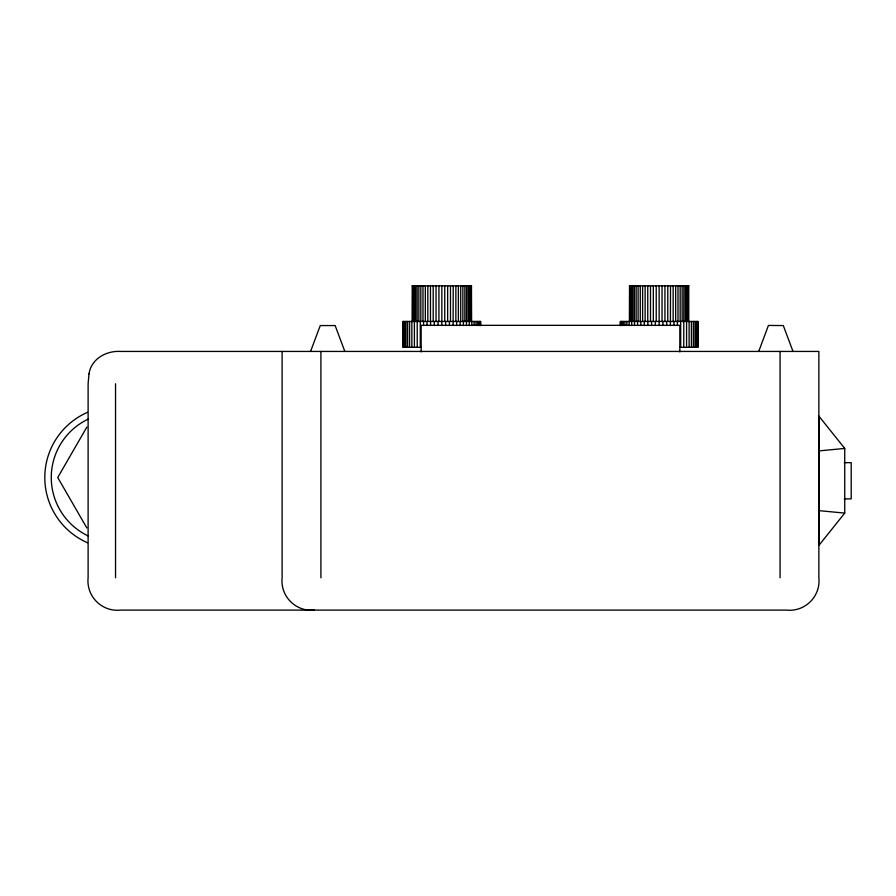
<?xml version="1.0" encoding="UTF-8"?>
<svg xmlns="http://www.w3.org/2000/svg" width="896" height="896" viewBox="0 0 896 896"><rect width="100%" height="100%" fill="white"/><g stroke="black" fill="none" stroke-linecap="round" stroke-linejoin="round"><path stroke-width="1.34" d="M844.738 513.106L844.738 448.437L818.866 416.102L818.866 545.44L844.738 513.106L818.866 510.63M310.565 351.434L320.264 325.562L335.138 325.562L344.848 351.434M758.722 351.434L768.432 325.438L783.306 325.562L793.005 351.434M86.834 427.134L57.736 477.534L86.834 527.946M818.866 450.912L844.738 448.437M412.104 285.891L471.598 285.891M629.384 285.891L688.878 285.891M421.064 347.323L403.043 347.323L403.043 321.462L480.648 321.462L480.648 325.539M679.918 347.323L697.939 347.323L697.939 321.462L620.334 321.462L620.334 325.539M844.267 462.661L851.2 462.661L851.2 498.87L844.267 498.87M314.451 610.109C295.926 612.091 280.134 596.299 282.117 577.774L282.117 351.434M780.069 351.434L780.069 577.774M697.76 321.462L697.76 347.323M697.189 321.462L697.189 347.323M696.27 321.462L696.27 347.323M694.994 321.462L694.994 347.323M693.358 321.462L693.358 347.323M691.398 321.462L691.398 347.323M689.125 321.462L689.125 347.323M688.744 285.891L688.744 321.462M688.318 285.891L688.318 321.462M687.602 285.891L687.602 321.462M686.616 285.891L686.571 347.323M685.362 285.891L685.362 321.462M683.861 285.891L683.749 347.323M682.136 285.891L682.136 321.462M680.691 321.462L680.691 347.323M680.165 285.891L680.165 321.462M679.829 351.904L679.829 325.338L421.154 325.338L421.154 351.904M678.003 285.891L678.003 321.462M677.421 321.462L677.421 325.539M675.662 285.891L675.662 321.462M673.982 321.462L673.982 325.539M673.154 285.891L673.154 321.462M670.522 285.891L670.398 325.539M667.778 285.891L667.778 321.462M666.702 321.462L666.702 325.539M664.944 285.891L664.944 321.462M662.939 321.462L662.939 325.539M662.043 285.891L662.043 321.462M659.131 285.891L659.131 325.539M656.23 285.891L656.23 321.462M655.334 321.462L655.334 325.539M653.33 285.891L653.33 321.462M651.571 321.462L651.571 325.539M650.496 285.891L650.496 321.462M647.875 321.462L647.875 325.539M647.752 285.891L647.752 321.462M645.12 285.891L645.12 321.462M644.291 321.462L644.291 325.539M642.611 285.891L642.611 321.462M640.853 321.462L640.853 325.539M640.27 285.891L640.27 321.462M638.109 285.891L638.109 321.462M637.571 321.462L637.571 325.539M636.138 285.891L636.138 321.462M634.525 321.462L634.525 325.539M634.402 285.891L634.402 321.462M632.901 285.891L632.901 321.462M631.646 285.891L631.702 325.539M630.672 285.891L630.672 321.462M629.955 285.891L629.955 321.462M629.53 285.891L629.384 321.462M629.138 321.462L629.138 325.539M626.875 321.462L626.875 325.539M624.915 321.462L624.915 325.539M623.28 321.462L623.28 325.539M622.003 321.462L622.003 325.539M621.085 321.462L621.085 325.539M620.514 321.462L620.514 325.539M480.469 321.462L480.469 325.539M479.898 321.462L479.898 325.539M478.979 321.462L478.979 325.539M477.702 321.462L477.702 325.539M476.067 321.462L476.067 325.539M474.107 321.462L474.107 325.539M471.845 321.462L471.845 325.539M471.453 285.891L471.598 321.462M471.027 285.891L471.027 321.462M470.31 285.891L470.31 321.462M469.336 285.891L469.28 325.539M468.082 285.891L468.082 321.462M466.581 285.891L466.458 325.539M464.845 285.891L464.845 321.462M463.411 321.462L463.411 325.539M462.874 285.891L462.874 321.462M460.712 285.891L460.712 321.462M460.141 321.462L460.141 325.539M458.371 285.891L458.371 321.462M456.691 321.462L456.691 325.539M455.862 285.891L455.862 321.462M453.23 285.891L453.107 325.539M450.486 285.891L450.486 321.462M449.411 321.462L449.411 325.539M447.653 285.891L447.653 321.462M445.648 321.462L445.648 325.539M444.752 285.891L444.752 321.462M441.851 285.891L441.851 325.539M438.939 285.891L438.939 321.462M438.043 321.462L438.043 325.539M436.038 285.891L436.038 321.462M434.28 321.462L434.28 325.539M433.205 285.891L433.205 321.462M430.584 321.462L430.584 325.539M430.461 285.891L430.461 321.462M427.829 285.891L427.829 321.462M427 321.462L427 325.539M425.32 285.891L425.32 321.462M423.562 321.462L423.562 325.539M422.979 285.891L422.979 321.462M420.818 285.891L420.818 321.462M420.291 321.462L420.291 347.323M418.846 285.891L418.846 321.462M417.234 321.462L417.234 347.323M417.122 285.891L417.122 321.462M415.621 285.891L415.621 321.462M414.366 285.891L414.411 347.323M413.381 285.891L413.381 321.462M412.664 285.891L412.664 321.462M412.238 285.891L412.104 321.462M411.858 321.462L411.858 347.323M409.595 321.462L409.595 347.323M407.624 321.462L407.624 347.323M405.989 321.462L405.989 347.323M404.712 321.462L404.712 347.323M403.794 321.462L403.794 347.323M403.222 321.462L403.222 347.323M320.914 351.434L320.914 577.774M115.539 383.768L115.539 577.774M88.2 535.954A64.669 64.669 0 0 1 88.2 419.115M87.483 542.73A71.131 71.131 0 0 1 87.483 412.339M89.006 373.89L88.11 383.768L88.11 577.774C86.128 596.299 101.92 612.091 120.445 610.109L786.531 610.109C805.056 612.091 820.848 596.299 818.866 577.774L818.866 351.434L120.445 351.434C106.254 350.594 91.168 358.882 89.006 373.89"/></g></svg>
